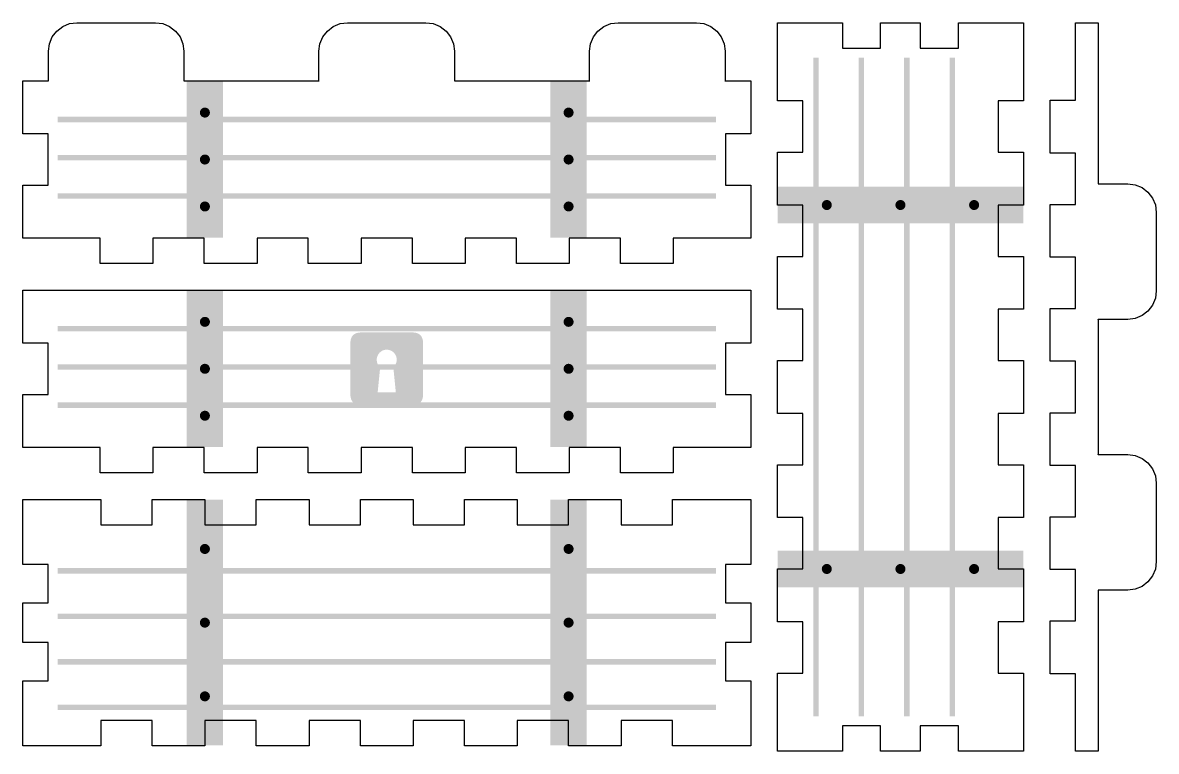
# Model space of a CAD drawing. Header units: millimetres. Extents: x 6 to 297, y 6 to 451.
# Drawn here: x 172 to 296.6, y 371.2 to 451.2 of the extents above; entities that cross this region are included whole.
import ezdxf

# ---------------------------------------------------------------- set-up
doc = ezdxf.new("R2010")
doc.units = ezdxf.units.MM
doc.layers.add('CUT', color=1, linetype='Continuous')
doc.layers.add('RASTER', color=7, linetype='Continuous')

msp = doc.modelspace()

# ---------------------------------------------------------------- hatches: boundary and pattern name
at = {"layer": 'RASTER'}
for points in [[(259.5, 447.4), (259.5, 375), (258.9, 375), (258.9, 447.4)], [(264.5, 447.4), (264.5, 375), (263.9, 375), (263.9, 447.4)], [(269.5, 447.4), (269.5, 375), (268.9, 375), (268.9, 447.4)], [(274.5, 447.4), (274.5, 375), (273.9, 375), (273.9, 447.4)], [(190, 444.8), (194, 444.8), (194, 427.6), (190, 427.6)], [(230, 444.8), (234, 444.8), (234, 427.6), (230, 427.6)], [(192.55, 441.36), (192.545, 441.288), (192.531, 441.218), (192.508, 441.15), (192.476, 441.085), (192.436, 441.025), (192.389, 440.971), (192.335, 440.924), (192.275, 440.884), (192.21, 440.852), (192.142, 440.829), (192.072, 440.815), (192, 440.81), (191.928, 440.815), (191.858, 440.829), (191.79, 440.852), (191.725, 440.884), (191.665, 440.924), (191.611, 440.971), (191.564, 441.025), (191.524, 441.085), (191.492, 441.15), (191.469, 441.218), (191.455, 441.288), (191.45, 441.36), (191.455, 441.432), (191.469, 441.502), (191.492, 441.57), (191.524, 441.635), (191.564, 441.695), (191.611, 441.749), (191.665, 441.796), (191.725, 441.836), (191.79, 441.868), (191.858, 441.891), (191.928, 441.905), (192, 441.91), (192.072, 441.905), (192.142, 441.891), (192.21, 441.868), (192.275, 441.836), (192.335, 441.796), (192.389, 441.749), (192.436, 441.695), (192.476, 441.635), (192.508, 441.57), (192.531, 441.502), (192.545, 441.432)], [(232.55, 441.36), (232.545, 441.288), (232.531, 441.218), (232.508, 441.15), (232.476, 441.085), (232.436, 441.025), (232.389, 440.971), (232.335, 440.924), (232.275, 440.884), (232.21, 440.852), (232.142, 440.829), (232.072, 440.815), (232, 440.81), (231.928, 440.815), (231.858, 440.829), (231.79, 440.852), (231.725, 440.884), (231.665, 440.924), (231.611, 440.971), (231.564, 441.025), (231.524, 441.085), (231.492, 441.15), (231.469, 441.218), (231.455, 441.288), (231.45, 441.36), (231.455, 441.432), (231.469, 441.502), (231.492, 441.57), (231.524, 441.635), (231.564, 441.695), (231.611, 441.749), (231.665, 441.796), (231.725, 441.836), (231.79, 441.868), (231.858, 441.891), (231.928, 441.905), (232, 441.91), (232.072, 441.905), (232.142, 441.891), (232.21, 441.868), (232.275, 441.836), (232.335, 441.796), (232.389, 441.749), (232.436, 441.695), (232.476, 441.635), (232.508, 441.57), (232.531, 441.502), (232.545, 441.432)], [(175.8, 440.9), (248.2, 440.9), (248.2, 440.3), (175.8, 440.3)], [(175.8, 436.7), (248.2, 436.7), (248.2, 436.1), (175.8, 436.1)], [(192.55, 436.2), (192.545, 436.128), (192.531, 436.058), (192.508, 435.99), (192.476, 435.925), (192.436, 435.865), (192.389, 435.811), (192.335, 435.764), (192.275, 435.724), (192.21, 435.692), (192.142, 435.669), (192.072, 435.655), (192, 435.65), (191.928, 435.655), (191.858, 435.669), (191.79, 435.692), (191.725, 435.724), (191.665, 435.764), (191.611, 435.811), (191.564, 435.865), (191.524, 435.925), (191.492, 435.99), (191.469, 436.058), (191.455, 436.128), (191.45, 436.2), (191.455, 436.272), (191.469, 436.342), (191.492, 436.41), (191.524, 436.475), (191.564, 436.535), (191.611, 436.589), (191.665, 436.636), (191.725, 436.676), (191.79, 436.708), (191.858, 436.731), (191.928, 436.745), (192, 436.75), (192.072, 436.745), (192.142, 436.731), (192.21, 436.708), (192.275, 436.676), (192.335, 436.636), (192.389, 436.589), (192.436, 436.535), (192.476, 436.475), (192.508, 436.41), (192.531, 436.342), (192.545, 436.272)], [(232.55, 436.2), (232.545, 436.128), (232.531, 436.058), (232.508, 435.99), (232.476, 435.925), (232.436, 435.865), (232.389, 435.811), (232.335, 435.764), (232.275, 435.724), (232.21, 435.692), (232.142, 435.669), (232.072, 435.655), (232, 435.65), (231.928, 435.655), (231.858, 435.669), (231.79, 435.692), (231.725, 435.724), (231.665, 435.764), (231.611, 435.811), (231.564, 435.865), (231.524, 435.925), (231.492, 435.99), (231.469, 436.058), (231.455, 436.128), (231.45, 436.2), (231.455, 436.272), (231.469, 436.342), (231.492, 436.41), (231.524, 436.475), (231.564, 436.535), (231.611, 436.589), (231.665, 436.636), (231.725, 436.676), (231.79, 436.708), (231.858, 436.731), (231.928, 436.745), (232, 436.75), (232.072, 436.745), (232.142, 436.731), (232.21, 436.708), (232.275, 436.676), (232.335, 436.636), (232.389, 436.589), (232.436, 436.535), (232.476, 436.475), (232.508, 436.41), (232.531, 436.342), (232.545, 436.272)], [(282, 433.2), (282, 429.2), (255, 429.2), (255, 433.2)], [(175.8, 432.5), (248.2, 432.5), (248.2, 431.9), (175.8, 431.9)], [(192.55, 431.04), (192.545, 430.968), (192.531, 430.898), (192.508, 430.83), (192.476, 430.765), (192.436, 430.705), (192.389, 430.651), (192.335, 430.604), (192.275, 430.564), (192.21, 430.532), (192.142, 430.509), (192.072, 430.495), (192, 430.49), (191.928, 430.495), (191.858, 430.509), (191.79, 430.532), (191.725, 430.564), (191.665, 430.604), (191.611, 430.651), (191.564, 430.705), (191.524, 430.765), (191.492, 430.83), (191.469, 430.898), (191.455, 430.968), (191.45, 431.04), (191.455, 431.112), (191.469, 431.182), (191.492, 431.25), (191.524, 431.315), (191.564, 431.375), (191.611, 431.429), (191.665, 431.476), (191.725, 431.516), (191.79, 431.548), (191.858, 431.571), (191.928, 431.585), (192, 431.59), (192.072, 431.585), (192.142, 431.571), (192.21, 431.548), (192.275, 431.516), (192.335, 431.476), (192.389, 431.429), (192.436, 431.375), (192.476, 431.315), (192.508, 431.25), (192.531, 431.182), (192.545, 431.112)], [(232.55, 431.04), (232.545, 430.968), (232.531, 430.898), (232.508, 430.83), (232.476, 430.765), (232.436, 430.705), (232.389, 430.651), (232.335, 430.604), (232.275, 430.564), (232.21, 430.532), (232.142, 430.509), (232.072, 430.495), (232, 430.49), (231.928, 430.495), (231.858, 430.509), (231.79, 430.532), (231.725, 430.564), (231.665, 430.604), (231.611, 430.651), (231.564, 430.705), (231.524, 430.765), (231.492, 430.83), (231.469, 430.898), (231.455, 430.968), (231.45, 431.04), (231.455, 431.112), (231.469, 431.182), (231.492, 431.25), (231.524, 431.315), (231.564, 431.375), (231.611, 431.429), (231.665, 431.476), (231.725, 431.516), (231.79, 431.548), (231.858, 431.571), (231.928, 431.585), (232, 431.59), (232.072, 431.585), (232.142, 431.571), (232.21, 431.548), (232.275, 431.516), (232.335, 431.476), (232.389, 431.429), (232.436, 431.375), (232.476, 431.315), (232.508, 431.25), (232.531, 431.182), (232.545, 431.112)], [(260.95, 431.2), (260.945, 431.128), (260.931, 431.058), (260.908, 430.99), (260.876, 430.925), (260.836, 430.865), (260.789, 430.811), (260.735, 430.764), (260.675, 430.724), (260.61, 430.692), (260.542, 430.669), (260.472, 430.655), (260.4, 430.65), (260.328, 430.655), (260.258, 430.669), (260.19, 430.692), (260.125, 430.724), (260.065, 430.764), (260.011, 430.811), (259.964, 430.865), (259.924, 430.925), (259.892, 430.99), (259.869, 431.058), (259.855, 431.128), (259.85, 431.2), (259.855, 431.272), (259.869, 431.342), (259.892, 431.41), (259.924, 431.475), (259.964, 431.535), (260.011, 431.589), (260.065, 431.636), (260.125, 431.676), (260.19, 431.708), (260.258, 431.731), (260.328, 431.745), (260.4, 431.75), (260.472, 431.745), (260.542, 431.731), (260.61, 431.708), (260.675, 431.676), (260.735, 431.636), (260.789, 431.589), (260.836, 431.535), (260.876, 431.475), (260.908, 431.41), (260.931, 431.342), (260.945, 431.272)], [(269.05, 431.2), (269.045, 431.128), (269.031, 431.058), (269.008, 430.99), (268.976, 430.925), (268.936, 430.865), (268.889, 430.811), (268.835, 430.764), (268.775, 430.724), (268.71, 430.692), (268.642, 430.669), (268.572, 430.655), (268.5, 430.65), (268.428, 430.655), (268.358, 430.669), (268.29, 430.692), (268.225, 430.724), (268.165, 430.764), (268.111, 430.811), (268.064, 430.865), (268.024, 430.925), (267.992, 430.99), (267.969, 431.058), (267.955, 431.128), (267.95, 431.2), (267.955, 431.272), (267.969, 431.342), (267.992, 431.41), (268.024, 431.475), (268.064, 431.535), (268.111, 431.589), (268.165, 431.636), (268.225, 431.676), (268.29, 431.708), (268.358, 431.731), (268.428, 431.745), (268.5, 431.75), (268.572, 431.745), (268.642, 431.731), (268.71, 431.708), (268.775, 431.676), (268.835, 431.636), (268.889, 431.589), (268.936, 431.535), (268.976, 431.475), (269.008, 431.41), (269.031, 431.342), (269.045, 431.272)], [(277.15, 431.2), (277.145, 431.128), (277.131, 431.058), (277.108, 430.99), (277.076, 430.925), (277.036, 430.865), (276.989, 430.811), (276.935, 430.764), (276.875, 430.724), (276.81, 430.692), (276.742, 430.669), (276.672, 430.655), (276.6, 430.65), (276.528, 430.655), (276.458, 430.669), (276.39, 430.692), (276.325, 430.724), (276.265, 430.764), (276.211, 430.811), (276.164, 430.865), (276.124, 430.925), (276.092, 430.99), (276.069, 431.058), (276.055, 431.128), (276.05, 431.2), (276.055, 431.272), (276.069, 431.342), (276.092, 431.41), (276.124, 431.475), (276.164, 431.535), (276.211, 431.589), (276.265, 431.636), (276.325, 431.676), (276.39, 431.708), (276.458, 431.731), (276.528, 431.745), (276.6, 431.75), (276.672, 431.745), (276.742, 431.731), (276.81, 431.708), (276.875, 431.676), (276.935, 431.636), (276.989, 431.589), (277.036, 431.535), (277.076, 431.475), (277.108, 431.41), (277.131, 431.342), (277.145, 431.272)], [(190, 421.8), (194, 421.8), (194, 404.6), (190, 404.6)], [(230, 421.8), (234, 421.8), (234, 404.6), (230, 404.6)], [(175.8, 417.9), (248.2, 417.9), (248.2, 417.3), (175.8, 417.3)], [(192.55, 418.36), (192.545, 418.288), (192.531, 418.218), (192.508, 418.15), (192.476, 418.085), (192.436, 418.025), (192.389, 417.971), (192.335, 417.924), (192.275, 417.884), (192.21, 417.852), (192.142, 417.829), (192.072, 417.815), (192, 417.81), (191.928, 417.815), (191.858, 417.829), (191.79, 417.852), (191.725, 417.884), (191.665, 417.924), (191.611, 417.971), (191.564, 418.025), (191.524, 418.085), (191.492, 418.15), (191.469, 418.218), (191.455, 418.288), (191.45, 418.36), (191.455, 418.432), (191.469, 418.502), (191.492, 418.57), (191.524, 418.635), (191.564, 418.695), (191.611, 418.749), (191.665, 418.796), (191.725, 418.836), (191.79, 418.868), (191.858, 418.891), (191.928, 418.905), (192, 418.91), (192.072, 418.905), (192.142, 418.891), (192.21, 418.868), (192.275, 418.836), (192.335, 418.796), (192.389, 418.749), (192.436, 418.695), (192.476, 418.635), (192.508, 418.57), (192.531, 418.502), (192.545, 418.432)], [(232.55, 418.36), (232.545, 418.288), (232.531, 418.218), (232.508, 418.15), (232.476, 418.085), (232.436, 418.025), (232.389, 417.971), (232.335, 417.924), (232.275, 417.884), (232.21, 417.852), (232.142, 417.829), (232.072, 417.815), (232, 417.81), (231.928, 417.815), (231.858, 417.829), (231.79, 417.852), (231.725, 417.884), (231.665, 417.924), (231.611, 417.971), (231.564, 418.025), (231.524, 418.085), (231.492, 418.15), (231.469, 418.218), (231.455, 418.288), (231.45, 418.36), (231.455, 418.432), (231.469, 418.502), (231.492, 418.57), (231.524, 418.635), (231.564, 418.695), (231.611, 418.749), (231.665, 418.796), (231.725, 418.836), (231.79, 418.868), (231.858, 418.891), (231.928, 418.905), (232, 418.91), (232.072, 418.905), (232.142, 418.891), (232.21, 418.868), (232.275, 418.836), (232.335, 418.796), (232.389, 418.749), (232.436, 418.695), (232.476, 418.635), (232.508, 418.57), (232.531, 418.502), (232.545, 418.432)], [(175.8, 413.7), (248.2, 413.7), (248.2, 413.1), (175.8, 413.1)], [(192.55, 413.2), (192.545, 413.128), (192.531, 413.058), (192.508, 412.99), (192.476, 412.925), (192.436, 412.865), (192.389, 412.811), (192.335, 412.764), (192.275, 412.724), (192.21, 412.692), (192.142, 412.669), (192.072, 412.655), (192, 412.65), (191.928, 412.655), (191.858, 412.669), (191.79, 412.692), (191.725, 412.724), (191.665, 412.764), (191.611, 412.811), (191.564, 412.865), (191.524, 412.925), (191.492, 412.99), (191.469, 413.058), (191.455, 413.128), (191.45, 413.2), (191.455, 413.272), (191.469, 413.342), (191.492, 413.41), (191.524, 413.475), (191.564, 413.535), (191.611, 413.589), (191.665, 413.636), (191.725, 413.676), (191.79, 413.708), (191.858, 413.731), (191.928, 413.745), (192, 413.75), (192.072, 413.745), (192.142, 413.731), (192.21, 413.708), (192.275, 413.676), (192.335, 413.636), (192.389, 413.589), (192.436, 413.535), (192.476, 413.475), (192.508, 413.41), (192.531, 413.342), (192.545, 413.272)], [(232.55, 413.2), (232.545, 413.128), (232.531, 413.058), (232.508, 412.99), (232.476, 412.925), (232.436, 412.865), (232.389, 412.811), (232.335, 412.764), (232.275, 412.724), (232.21, 412.692), (232.142, 412.669), (232.072, 412.655), (232, 412.65), (231.928, 412.655), (231.858, 412.669), (231.79, 412.692), (231.725, 412.724), (231.665, 412.764), (231.611, 412.811), (231.564, 412.865), (231.524, 412.925), (231.492, 412.99), (231.469, 413.058), (231.455, 413.128), (231.45, 413.2), (231.455, 413.272), (231.469, 413.342), (231.492, 413.41), (231.524, 413.475), (231.564, 413.535), (231.611, 413.589), (231.665, 413.636), (231.725, 413.676), (231.79, 413.708), (231.858, 413.731), (231.928, 413.745), (232, 413.75), (232.072, 413.745), (232.142, 413.731), (232.21, 413.708), (232.275, 413.676), (232.335, 413.636), (232.389, 413.589), (232.436, 413.535), (232.476, 413.475), (232.508, 413.41), (232.531, 413.342), (232.545, 413.272)], [(175.8, 409.5), (248.2, 409.5), (248.2, 408.9), (175.8, 408.9)], [(192.55, 408.04), (192.545, 407.968), (192.531, 407.898), (192.508, 407.83), (192.476, 407.765), (192.436, 407.705), (192.389, 407.651), (192.335, 407.604), (192.275, 407.564), (192.21, 407.532), (192.142, 407.509), (192.072, 407.495), (192, 407.49), (191.928, 407.495), (191.858, 407.509), (191.79, 407.532), (191.725, 407.564), (191.665, 407.604), (191.611, 407.651), (191.564, 407.705), (191.524, 407.765), (191.492, 407.83), (191.469, 407.898), (191.455, 407.968), (191.45, 408.04), (191.455, 408.112), (191.469, 408.182), (191.492, 408.25), (191.524, 408.315), (191.564, 408.375), (191.611, 408.429), (191.665, 408.476), (191.725, 408.516), (191.79, 408.548), (191.858, 408.571), (191.928, 408.585), (192, 408.59), (192.072, 408.585), (192.142, 408.571), (192.21, 408.548), (192.275, 408.516), (192.335, 408.476), (192.389, 408.429), (192.436, 408.375), (192.476, 408.315), (192.508, 408.25), (192.531, 408.182), (192.545, 408.112)], [(232.55, 408.04), (232.545, 407.968), (232.531, 407.898), (232.508, 407.83), (232.476, 407.765), (232.436, 407.705), (232.389, 407.651), (232.335, 407.604), (232.275, 407.564), (232.21, 407.532), (232.142, 407.509), (232.072, 407.495), (232, 407.49), (231.928, 407.495), (231.858, 407.509), (231.79, 407.532), (231.725, 407.564), (231.665, 407.604), (231.611, 407.651), (231.564, 407.705), (231.524, 407.765), (231.492, 407.83), (231.469, 407.898), (231.455, 407.968), (231.45, 408.04), (231.455, 408.112), (231.469, 408.182), (231.492, 408.25), (231.524, 408.315), (231.564, 408.375), (231.611, 408.429), (231.665, 408.476), (231.725, 408.516), (231.79, 408.548), (231.858, 408.571), (231.928, 408.585), (232, 408.59), (232.072, 408.585), (232.142, 408.571), (232.21, 408.548), (232.275, 408.516), (232.335, 408.476), (232.389, 408.429), (232.436, 408.375), (232.476, 408.315), (232.508, 408.25), (232.531, 408.182), (232.545, 408.112)], [(190, 398.8), (194, 398.8), (194, 371.8), (190, 371.8)], [(230, 398.8), (234, 398.8), (234, 371.8), (230, 371.8)], [(192.55, 393.4), (192.545, 393.328), (192.531, 393.258), (192.508, 393.19), (192.476, 393.125), (192.436, 393.065), (192.389, 393.011), (192.335, 392.964), (192.275, 392.924), (192.21, 392.892), (192.142, 392.869), (192.072, 392.855), (192, 392.85), (191.928, 392.855), (191.858, 392.869), (191.79, 392.892), (191.725, 392.924), (191.665, 392.964), (191.611, 393.011), (191.564, 393.065), (191.524, 393.125), (191.492, 393.19), (191.469, 393.258), (191.455, 393.328), (191.45, 393.4), (191.455, 393.472), (191.469, 393.542), (191.492, 393.61), (191.524, 393.675), (191.564, 393.735), (191.611, 393.789), (191.665, 393.836), (191.725, 393.876), (191.79, 393.908), (191.858, 393.931), (191.928, 393.945), (192, 393.95), (192.072, 393.945), (192.142, 393.931), (192.21, 393.908), (192.275, 393.876), (192.335, 393.836), (192.389, 393.789), (192.436, 393.735), (192.476, 393.675), (192.508, 393.61), (192.531, 393.542), (192.545, 393.472)], [(232.55, 393.4), (232.545, 393.328), (232.531, 393.258), (232.508, 393.19), (232.476, 393.125), (232.436, 393.065), (232.389, 393.011), (232.335, 392.964), (232.275, 392.924), (232.21, 392.892), (232.142, 392.869), (232.072, 392.855), (232, 392.85), (231.928, 392.855), (231.858, 392.869), (231.79, 392.892), (231.725, 392.924), (231.665, 392.964), (231.611, 393.011), (231.564, 393.065), (231.524, 393.125), (231.492, 393.19), (231.469, 393.258), (231.455, 393.328), (231.45, 393.4), (231.455, 393.472), (231.469, 393.542), (231.492, 393.61), (231.524, 393.675), (231.564, 393.735), (231.611, 393.789), (231.665, 393.836), (231.725, 393.876), (231.79, 393.908), (231.858, 393.931), (231.928, 393.945), (232, 393.95), (232.072, 393.945), (232.142, 393.931), (232.21, 393.908), (232.275, 393.876), (232.335, 393.836), (232.389, 393.789), (232.436, 393.735), (232.476, 393.675), (232.508, 393.61), (232.531, 393.542), (232.545, 393.472)], [(282, 393.2), (282, 389.2), (255, 389.2), (255, 393.2)], [(260.95, 391.2), (260.945, 391.128), (260.931, 391.058), (260.908, 390.99), (260.876, 390.925), (260.836, 390.865), (260.789, 390.811), (260.735, 390.764), (260.675, 390.724), (260.61, 390.692), (260.542, 390.669), (260.472, 390.655), (260.4, 390.65), (260.328, 390.655), (260.258, 390.669), (260.19, 390.692), (260.125, 390.724), (260.065, 390.764), (260.011, 390.811), (259.964, 390.865), (259.924, 390.925), (259.892, 390.99), (259.869, 391.058), (259.855, 391.128), (259.85, 391.2), (259.855, 391.272), (259.869, 391.342), (259.892, 391.41), (259.924, 391.475), (259.964, 391.535), (260.011, 391.589), (260.065, 391.636), (260.125, 391.676), (260.19, 391.708), (260.258, 391.731), (260.328, 391.745), (260.4, 391.75), (260.472, 391.745), (260.542, 391.731), (260.61, 391.708), (260.675, 391.676), (260.735, 391.636), (260.789, 391.589), (260.836, 391.535), (260.876, 391.475), (260.908, 391.41), (260.931, 391.342), (260.945, 391.272)], [(269.05, 391.2), (269.045, 391.128), (269.031, 391.058), (269.008, 390.99), (268.976, 390.925), (268.936, 390.865), (268.889, 390.811), (268.835, 390.764), (268.775, 390.724), (268.71, 390.692), (268.642, 390.669), (268.572, 390.655), (268.5, 390.65), (268.428, 390.655), (268.358, 390.669), (268.29, 390.692), (268.225, 390.724), (268.165, 390.764), (268.111, 390.811), (268.064, 390.865), (268.024, 390.925), (267.992, 390.99), (267.969, 391.058), (267.955, 391.128), (267.95, 391.2), (267.955, 391.272), (267.969, 391.342), (267.992, 391.41), (268.024, 391.475), (268.064, 391.535), (268.111, 391.589), (268.165, 391.636), (268.225, 391.676), (268.29, 391.708), (268.358, 391.731), (268.428, 391.745), (268.5, 391.75), (268.572, 391.745), (268.642, 391.731), (268.71, 391.708), (268.775, 391.676), (268.835, 391.636), (268.889, 391.589), (268.936, 391.535), (268.976, 391.475), (269.008, 391.41), (269.031, 391.342), (269.045, 391.272)], [(277.15, 391.2), (277.145, 391.128), (277.131, 391.058), (277.108, 390.99), (277.076, 390.925), (277.036, 390.865), (276.989, 390.811), (276.935, 390.764), (276.875, 390.724), (276.81, 390.692), (276.742, 390.669), (276.672, 390.655), (276.6, 390.65), (276.528, 390.655), (276.458, 390.669), (276.39, 390.692), (276.325, 390.724), (276.265, 390.764), (276.211, 390.811), (276.164, 390.865), (276.124, 390.925), (276.092, 390.99), (276.069, 391.058), (276.055, 391.128), (276.05, 391.2), (276.055, 391.272), (276.069, 391.342), (276.092, 391.41), (276.124, 391.475), (276.164, 391.535), (276.211, 391.589), (276.265, 391.636), (276.325, 391.676), (276.39, 391.708), (276.458, 391.731), (276.528, 391.745), (276.6, 391.75), (276.672, 391.745), (276.742, 391.731), (276.81, 391.708), (276.875, 391.676), (276.935, 391.636), (276.989, 391.589), (277.036, 391.535), (277.076, 391.475), (277.108, 391.41), (277.131, 391.342), (277.145, 391.272)], [(175.8, 391.3), (248.2, 391.3), (248.2, 390.7), (175.8, 390.7)], [(175.8, 386.3), (248.2, 386.3), (248.2, 385.7), (175.8, 385.7)], [(192.55, 385.3), (192.545, 385.228), (192.531, 385.158), (192.508, 385.09), (192.476, 385.025), (192.436, 384.965), (192.389, 384.911), (192.335, 384.864), (192.275, 384.824), (192.21, 384.792), (192.142, 384.769), (192.072, 384.755), (192, 384.75), (191.928, 384.755), (191.858, 384.769), (191.79, 384.792), (191.725, 384.824), (191.665, 384.864), (191.611, 384.911), (191.564, 384.965), (191.524, 385.025), (191.492, 385.09), (191.469, 385.158), (191.455, 385.228), (191.45, 385.3), (191.455, 385.372), (191.469, 385.442), (191.492, 385.51), (191.524, 385.575), (191.564, 385.635), (191.611, 385.689), (191.665, 385.736), (191.725, 385.776), (191.79, 385.808), (191.858, 385.831), (191.928, 385.845), (192, 385.85), (192.072, 385.845), (192.142, 385.831), (192.21, 385.808), (192.275, 385.776), (192.335, 385.736), (192.389, 385.689), (192.436, 385.635), (192.476, 385.575), (192.508, 385.51), (192.531, 385.442), (192.545, 385.372)], [(232.55, 385.3), (232.545, 385.228), (232.531, 385.158), (232.508, 385.09), (232.476, 385.025), (232.436, 384.965), (232.389, 384.911), (232.335, 384.864), (232.275, 384.824), (232.21, 384.792), (232.142, 384.769), (232.072, 384.755), (232, 384.75), (231.928, 384.755), (231.858, 384.769), (231.79, 384.792), (231.725, 384.824), (231.665, 384.864), (231.611, 384.911), (231.564, 384.965), (231.524, 385.025), (231.492, 385.09), (231.469, 385.158), (231.455, 385.228), (231.45, 385.3), (231.455, 385.372), (231.469, 385.442), (231.492, 385.51), (231.524, 385.575), (231.564, 385.635), (231.611, 385.689), (231.665, 385.736), (231.725, 385.776), (231.79, 385.808), (231.858, 385.831), (231.928, 385.845), (232, 385.85), (232.072, 385.845), (232.142, 385.831), (232.21, 385.808), (232.275, 385.776), (232.335, 385.736), (232.389, 385.689), (232.436, 385.635), (232.476, 385.575), (232.508, 385.51), (232.531, 385.442), (232.545, 385.372)], [(175.8, 381.3), (248.2, 381.3), (248.2, 380.7), (175.8, 380.7)], [(192.55, 377.2), (192.545, 377.128), (192.531, 377.058), (192.508, 376.99), (192.476, 376.925), (192.436, 376.865), (192.389, 376.811), (192.335, 376.764), (192.275, 376.724), (192.21, 376.692), (192.142, 376.669), (192.072, 376.655), (192, 376.65), (191.928, 376.655), (191.858, 376.669), (191.79, 376.692), (191.725, 376.724), (191.665, 376.764), (191.611, 376.811), (191.564, 376.865), (191.524, 376.925), (191.492, 376.99), (191.469, 377.058), (191.455, 377.128), (191.45, 377.2), (191.455, 377.272), (191.469, 377.342), (191.492, 377.41), (191.524, 377.475), (191.564, 377.535), (191.611, 377.589), (191.665, 377.636), (191.725, 377.676), (191.79, 377.708), (191.858, 377.731), (191.928, 377.745), (192, 377.75), (192.072, 377.745), (192.142, 377.731), (192.21, 377.708), (192.275, 377.676), (192.335, 377.636), (192.389, 377.589), (192.436, 377.535), (192.476, 377.475), (192.508, 377.41), (192.531, 377.342), (192.545, 377.272)], [(232.55, 377.2), (232.545, 377.128), (232.531, 377.058), (232.508, 376.99), (232.476, 376.925), (232.436, 376.865), (232.389, 376.811), (232.335, 376.764), (232.275, 376.724), (232.21, 376.692), (232.142, 376.669), (232.072, 376.655), (232, 376.65), (231.928, 376.655), (231.858, 376.669), (231.79, 376.692), (231.725, 376.724), (231.665, 376.764), (231.611, 376.811), (231.564, 376.865), (231.524, 376.925), (231.492, 376.99), (231.469, 377.058), (231.455, 377.128), (231.45, 377.2), (231.455, 377.272), (231.469, 377.342), (231.492, 377.41), (231.524, 377.475), (231.564, 377.535), (231.611, 377.589), (231.665, 377.636), (231.725, 377.676), (231.79, 377.708), (231.858, 377.731), (231.928, 377.745), (232, 377.75), (232.072, 377.745), (232.142, 377.731), (232.21, 377.708), (232.275, 377.676), (232.335, 377.636), (232.389, 377.589), (232.436, 377.535), (232.476, 377.475), (232.508, 377.41), (232.531, 377.342), (232.545, 377.272)], [(175.8, 376.3), (248.2, 376.3), (248.2, 375.7), (175.8, 375.7)]]:
    msp.add_hatch(color=7, dxfattribs=at).paths.add_polyline_path(points)
h = msp.add_hatch(color=7, dxfattribs=at)
h.paths.add_polyline_path([(208, 416), (208.019, 416.281), (208.075, 416.525), (208.169, 416.731), (208.3, 416.9), (208.469, 417.031), (208.675, 417.125), (208.919, 417.181), (209.2, 417.2), (214.8, 417.2), (215.081, 417.181), (215.325, 417.125), (215.531, 417.031), (215.7, 416.9), (215.831, 416.731), (215.925, 416.525), (215.981, 416.281), (216, 416), (216, 410.4), (215.981, 410.119), (215.925, 409.875), (215.831, 409.669), (215.7, 409.5), (215.531, 409.369), (215.325, 409.275), (215.081, 409.219), (214.8, 409.2), (209.2, 409.2), (208.919, 409.219), (208.675, 409.275), (208.469, 409.369), (208.3, 409.5), (208.169, 409.669), (208.075, 409.875), (208.019, 410.119), (208, 410.4)])
h.paths.add_polyline_path([(213.1, 414.2), (213.091, 414.056), (213.063, 413.915), (213.016, 413.779), (212.953, 413.65), (212.873, 413.53), (212.778, 413.422), (212.67, 413.327), (212.55, 413.247), (212.421, 413.184), (212.285, 413.137), (212.144, 413.109), (212, 413.1), (211.856, 413.109), (211.715, 413.137), (211.579, 413.184), (211.45, 413.247), (211.33, 413.327), (211.222, 413.422), (211.127, 413.53), (211.047, 413.65), (210.984, 413.779), (210.937, 413.915), (210.909, 414.056), (210.9, 414.2), (210.909, 414.344), (210.937, 414.485), (210.984, 414.621), (211.047, 414.75), (211.127, 414.87), (211.222, 414.978), (211.33, 415.073), (211.45, 415.153), (211.579, 415.216), (211.715, 415.263), (211.856, 415.291), (212, 415.3), (212.144, 415.291), (212.285, 415.263), (212.421, 415.216), (212.55, 415.153), (212.67, 415.073), (212.778, 414.978), (212.873, 414.87), (212.953, 414.75), (213.016, 414.621), (213.063, 414.485), (213.091, 414.344)], flags=0)
h.paths.add_polyline_path([(211.3, 413.6), (211, 410.6), (213, 410.6), (212.7, 413.6), (211.3, 413.6)], flags=0)

# ---------------------------------------------------------------- linework, layer by layer
at = {"layer": 'CUT'}
for points in [[(174.8, 444.84), (174.79, 444.84), (174.79, 448.103), (174.897, 448.913), (175.21, 449.67), (175.709, 450.321), (176.36, 450.82), (177.117, 451.133), (177.927, 451.24), (186.553, 451.24), (187.363, 451.133), (188.12, 450.82), (188.771, 450.321), (189.27, 449.67), (189.583, 448.913), (189.69, 448.103), (189.69, 444.84), (189.68, 444.84), (204.56, 444.84), (204.55, 444.84), (204.55, 448.103), (204.657, 448.913), (204.97, 449.67), (205.469, 450.321), (206.12, 450.82), (206.877, 451.133), (207.687, 451.24), (216.313, 451.24), (217.123, 451.133), (217.88, 450.82), (218.531, 450.321), (219.03, 449.67), (219.343, 448.913), (219.45, 448.103), (219.45, 444.84), (219.44, 444.84), (234.32, 444.84), (234.31, 444.84), (234.31, 448.103), (234.417, 448.913), (234.73, 449.67), (235.229, 450.321), (235.88, 450.82), (236.637, 451.133), (237.447, 451.24), (246.073, 451.24), (246.883, 451.133), (247.64, 450.82), (248.291, 450.321), (248.79, 449.67), (249.103, 448.913), (249.21, 448.103), (249.21, 444.84), (249.2, 444.84), (252.04, 444.84), (252.04, 439.027), (249.24, 439.027), (249.24, 433.373), (252.04, 433.373), (252.04, 427.56), (249.2, 427.56), (243.517, 427.56), (243.517, 424.76), (237.714, 424.76), (237.714, 427.56), (232.071, 427.56), (232.071, 424.76), (226.268, 424.76), (226.268, 427.56), (220.625, 427.56), (220.625, 424.76), (214.822, 424.76), (214.822, 427.56), (209.178, 427.56), (209.178, 424.76), (203.375, 424.76), (203.375, 427.56), (197.732, 427.56), (197.732, 424.76), (191.929, 424.76), (191.929, 427.56), (186.286, 427.56), (186.286, 424.76), (180.483, 424.76), (180.483, 427.56), (174.8, 427.56), (171.96, 427.56), (171.96, 433.373), (174.76, 433.373), (174.76, 439.027), (171.96, 439.027), (171.96, 444.84)], [(282.04, 451.24), (282.04, 448.4), (282.04, 442.637), (279.24, 442.637), (279.24, 436.994), (282.04, 436.994), (282.04, 431.191), (279.24, 431.191), (279.24, 425.548), (282.04, 425.548), (282.04, 419.745), (279.24, 419.745), (279.24, 414.102), (282.04, 414.102), (282.04, 408.298), (279.24, 408.298), (279.24, 402.655), (282.04, 402.655), (282.04, 396.852), (279.24, 396.852), (279.24, 391.209), (282.04, 391.209), (282.04, 385.406), (279.24, 385.406), (279.24, 379.763), (282.04, 379.763), (282.04, 374), (282.04, 371.16), (279.2, 371.16), (274.88, 371.16), (274.88, 373.96), (270.68, 373.96), (270.68, 371.16), (266.32, 371.16), (266.32, 373.96), (262.12, 373.96), (262.12, 371.16), (257.8, 371.16), (254.96, 371.16), (254.96, 374), (254.96, 379.763), (257.76, 379.763), (257.76, 385.406), (254.96, 385.406), (254.96, 391.209), (257.76, 391.209), (257.76, 396.852), (254.96, 396.852), (254.96, 402.655), (257.76, 402.655), (257.76, 408.298), (254.96, 408.298), (254.96, 414.102), (257.76, 414.102), (257.76, 419.745), (254.96, 419.745), (254.96, 425.548), (257.76, 425.548), (257.76, 431.191), (254.96, 431.191), (254.96, 436.994), (257.76, 436.994), (257.76, 442.637), (254.96, 442.637), (254.96, 448.4), (254.96, 451.24), (257.8, 451.24), (262.12, 451.24), (262.12, 448.44), (266.32, 448.44), (266.32, 451.24), (270.68, 451.24), (270.68, 448.44), (274.88, 448.44), (274.88, 451.24), (279.2, 451.24)], [(290.24, 451.24), (290.24, 448.4), (290.24, 433.52), (290.24, 433.53), (293.503, 433.53), (294.313, 433.423), (295.07, 433.11), (295.721, 432.611), (296.22, 431.96), (296.533, 431.203), (296.64, 430.393), (296.64, 421.767), (296.533, 420.957), (296.22, 420.2), (295.721, 419.549), (295.07, 419.05), (294.313, 418.737), (293.503, 418.63), (290.24, 418.63), (290.24, 418.64), (290.24, 403.76), (290.24, 403.77), (293.503, 403.77), (294.313, 403.663), (295.07, 403.35), (295.721, 402.851), (296.22, 402.2), (296.533, 401.443), (296.64, 400.633), (296.64, 392.007), (296.533, 391.197), (296.22, 390.44), (295.721, 389.789), (295.07, 389.29), (294.313, 388.977), (293.503, 388.87), (290.24, 388.87), (290.24, 388.88), (290.24, 374), (290.24, 371.16), (287.76, 371.16), (287.76, 374), (287.76, 379.683), (284.96, 379.683), (284.96, 385.486), (287.76, 385.486), (287.76, 391.129), (284.96, 391.129), (284.96, 396.932), (287.76, 396.932), (287.76, 402.575), (284.96, 402.575), (284.96, 408.378), (287.76, 408.378), (287.76, 414.022), (284.96, 414.022), (284.96, 419.825), (287.76, 419.825), (287.76, 425.468), (284.96, 425.468), (284.96, 431.271), (287.76, 431.271), (287.76, 436.914), (284.96, 436.914), (284.96, 442.717), (287.76, 442.717), (287.76, 448.4), (287.76, 451.24)], [(174.8, 421.84), (249.2, 421.84), (252.04, 421.84), (252.04, 416.027), (249.24, 416.027), (249.24, 410.373), (252.04, 410.373), (252.04, 404.56), (249.2, 404.56), (243.517, 404.56), (243.517, 401.76), (237.714, 401.76), (237.714, 404.56), (232.071, 404.56), (232.071, 401.76), (226.268, 401.76), (226.268, 404.56), (220.625, 404.56), (220.625, 401.76), (214.822, 401.76), (214.822, 404.56), (209.178, 404.56), (209.178, 401.76), (203.375, 401.76), (203.375, 404.56), (197.732, 404.56), (197.732, 401.76), (191.929, 401.76), (191.929, 404.56), (186.286, 404.56), (186.286, 401.76), (180.483, 401.76), (180.483, 404.56), (174.8, 404.56), (171.96, 404.56), (171.96, 410.373), (174.76, 410.373), (174.76, 416.027), (171.96, 416.027), (171.96, 421.84)], [(171.96, 398.84), (174.8, 398.84), (180.563, 398.84), (180.563, 396.04), (186.206, 396.04), (186.206, 398.84), (192.009, 398.84), (192.009, 396.04), (197.652, 396.04), (197.652, 398.84), (203.455, 398.84), (203.455, 396.04), (209.098, 396.04), (209.098, 398.84), (214.902, 398.84), (214.902, 396.04), (220.545, 396.04), (220.545, 398.84), (226.348, 398.84), (226.348, 396.04), (231.991, 396.04), (231.991, 398.84), (237.794, 398.84), (237.794, 396.04), (243.437, 396.04), (243.437, 398.84), (249.2, 398.84), (252.04, 398.84), (252.04, 396), (252.04, 391.68), (249.24, 391.68), (249.24, 387.48), (252.04, 387.48), (252.04, 383.12), (249.24, 383.12), (249.24, 378.92), (252.04, 378.92), (252.04, 374.6), (252.04, 371.76), (249.2, 371.76), (243.437, 371.76), (243.437, 374.56), (237.794, 374.56), (237.794, 371.76), (231.991, 371.76), (231.991, 374.56), (226.348, 374.56), (226.348, 371.76), (220.545, 371.76), (220.545, 374.56), (214.902, 374.56), (214.902, 371.76), (209.098, 371.76), (209.098, 374.56), (203.455, 374.56), (203.455, 371.76), (197.652, 371.76), (197.652, 374.56), (192.009, 374.56), (192.009, 371.76), (186.206, 371.76), (186.206, 374.56), (180.563, 374.56), (180.563, 371.76), (174.8, 371.76), (171.96, 371.76), (171.96, 374.6), (171.96, 378.92), (174.76, 378.92), (174.76, 383.12), (171.96, 383.12), (171.96, 387.48), (174.76, 387.48), (174.76, 391.68), (171.96, 391.68), (171.96, 396)]]:
    msp.add_lwpolyline(points, close=True, dxfattribs=at)

doc.saveas('drawing.dxf')
